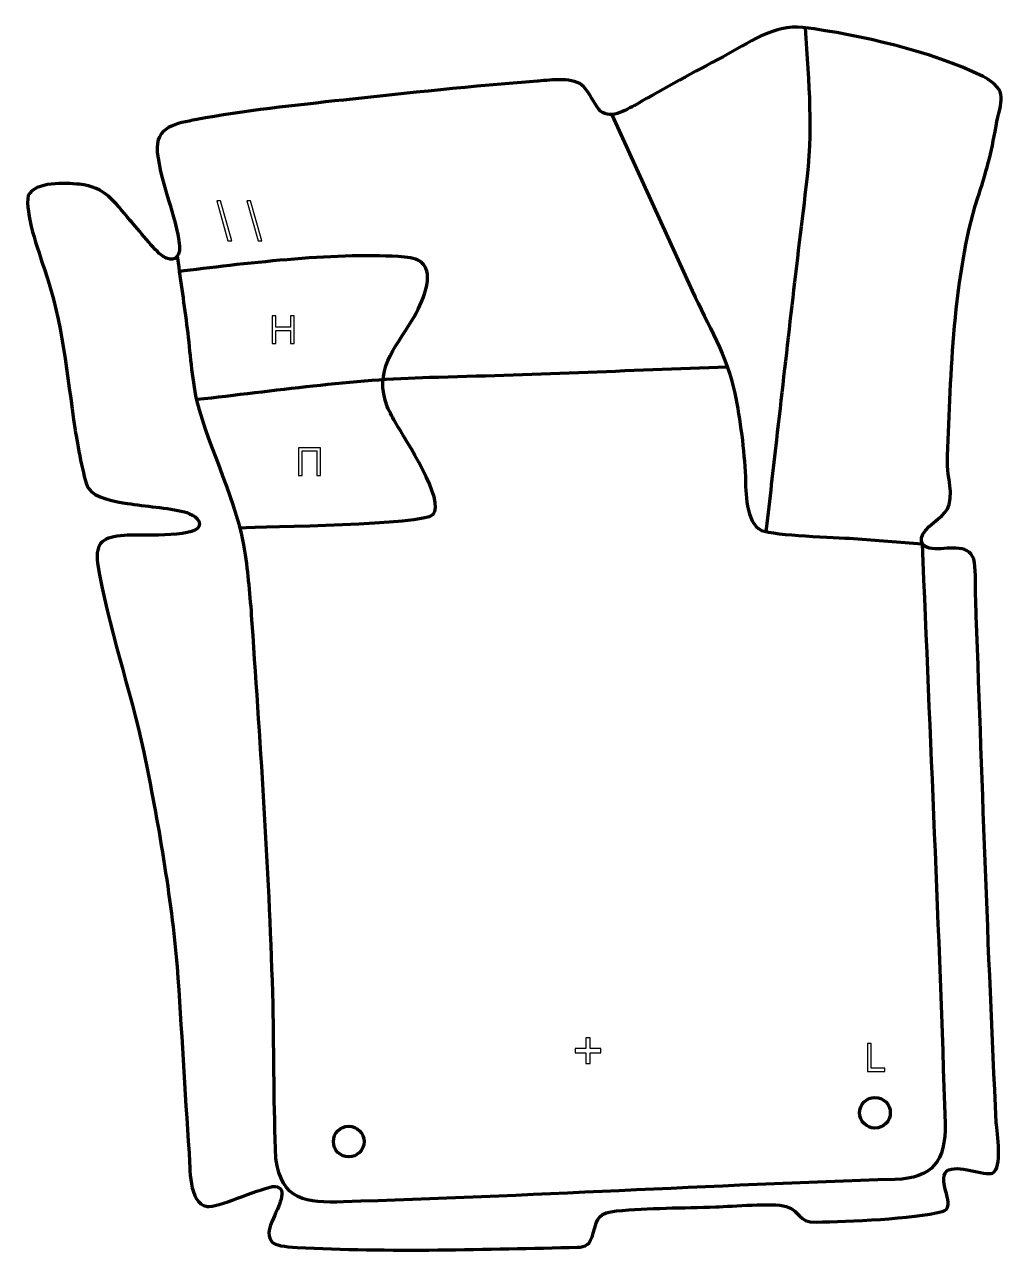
# Model space of a CAD drawing. Header units: millimetres. Extents: x -570 to 72, y 70 to 871.
import ezdxf

# ---------------------------------------------------------------- set-up
doc = ezdxf.new("R2010")
doc.units = ezdxf.units.MM
doc.header["$MEASUREMENT"] = 0
doc.layers.add('layer 2', color=7, linetype='Continuous')
doc.layers.add('layer 3', color=7, linetype='Continuous')

msp = doc.modelspace()

# ---------------------------------------------------------------- linework, layer by layer
at = {"layer": 'layer 2', "color": 142, "lineweight": 200}
for centre in [(-15.5984, 161.2608), (-358.4979, 142.4751)]:
    msp.add_ellipse(centre, major_axis=(0, 10), ratio=1, dxfattribs=at)
at = {"layer": 'layer 2', "color": 142, "lineweight": 158}
for points, knots in [([(-61.0671, 868.473), (-58.7138, 831.0062), (-55.8553, 802.411), (-60.5638, 764.5155), (-60.5638, 764.5155), (-67.3896, 709.5795), (-73.5233, 654.6439), (-79.8141, 599.6501), (-79.8141, 599.6501), (-82.0303, 580.2838), (-84.2464, 560.9174), (-86.4626, 541.5511), (-86.4626, 541.5511), (-86.4626, 541.5511), (-86.6331, 540.0614), (-86.6331, 540.0614)], [0, 0, 0, 0, 0.2, 0.2, 0.2, 0.2, 0.4, 0.4, 0.4, 0.4, 0.6, 0.6, 0.6, 0.6, 1, 1, 1, 1]), ([(-186.9203, 811.1442), (-186.9203, 811.1442), (-134.7968, 696.9763), (-134.7968, 696.9763), (-134.7968, 696.9763), (-124.5413, 675.1975), (-111.8311, 653.9753), (-106.9294, 630.1671), (-106.9294, 630.1671), (-103.3968, 613.008), (-100.8018, 593.3921), (-100.0431, 575.8364), (-100.0431, 575.8364), (-99.748, 565.9849), (-99.9289, 545.8566), (-89.5907, 540.867), (-89.5907, 540.867), (-80.5781, 537.366), (-41.7593, 536.3949), (-29.529, 535.4933), (-29.529, 535.4933), (-14.6417, 534.3674), (0.2478, 533.2719), (15.1366, 532.166), (15.1366, 532.166), (20.2786, 406.2353), (26.2032, 280.3287), (30.0449, 154.349), (30.0449, 154.349), (30.7965, 129.703), (21.4687, 118.5295), (-2.4841, 117.793), (-2.4841, 117.793), (-122.3119, 114.1064), (-242.0115, 106.8183), (-361.8859, 103.1848), (-361.8859, 103.1848), (-386.0671, 102.4549), (-402.3004, 103.7591), (-405.8924, 131.525), (-405.8924, 131.525), (-407.4145, 164.3714), (-407.0151, 198.808), (-407.8267, 231.9086), (-407.8267, 231.9086), (-409.8523, 314.4096), (-415.851, 397.6573), (-421.3409, 479.9953), (-421.3409, 479.9953), (-422.3462, 495.0729), (-423.6528, 509.9571), (-425.6953, 524.9358), (-425.6953, 524.9358), (-430.5782, 559.6369), (-448.877, 591.6366), (-457.4571, 625.8164), (-457.4571, 625.8164), (-460.5486, 640.5011), (-461.6767, 657.1668), (-463.5249, 672.2098), (-463.5249, 672.2098), (-465.5315, 687.5434), (-467.7489, 702.8506), (-469.8448, 718.1725), (-469.8448, 718.1725), (-469.8448, 718.1725), (-470.0474, 719.6607), (-470.0474, 719.6607)], [0, 0, 0, 0, 0.05555556, 0.05555556, 0.05555556, 0.05555556, 0.11111111, 0.11111111, 0.11111111, 0.11111111, 0.16666667, 0.16666667, 0.16666667, 0.16666667, 0.22222222, 0.22222222, 0.22222222, 0.22222222, 0.27777778, 0.27777778, 0.27777778, 0.27777778, 0.33333333, 0.33333333, 0.33333333, 0.33333333, 0.38888889, 0.38888889, 0.38888889, 0.38888889, 0.44444444, 0.44444444, 0.44444444, 0.44444444, 0.5, 0.5, 0.5, 0.5, 0.55555556, 0.55555556, 0.55555556, 0.55555556, 0.61111111, 0.61111111, 0.61111111, 0.61111111, 0.66666667, 0.66666667, 0.66666667, 0.66666667, 0.72222222, 0.72222222, 0.72222222, 0.72222222, 0.77777778, 0.77777778, 0.77777778, 0.77777778, 0.83333333, 0.83333333, 0.83333333, 0.83333333, 0.88888889, 0.88888889, 0.88888889, 0.88888889, 1, 1, 1, 1]), ([(-429.3554, 542.5753), (-412.7171, 543.2401), (-309.9212, 544.7304), (-303.5134, 551.098), (-303.5134, 551.098), (-294.9274, 559.6301), (-322.3261, 601.3077), (-327.4042, 610.1167), (-327.4042, 610.1167), (-329.5412, 613.8237), (-331.675, 617.555), (-333.3344, 621.5053), (-333.3344, 621.5053), (-342.3553, 645.0898), (-328.7117, 658.8048), (-317.3407, 677.5438), (-317.3407, 677.5438), (-313.3981, 684.3262), (-310.4495, 690.2879), (-308.2084, 697.8447), (-308.2084, 697.8447), (-304.3113, 714.0856), (-311.6791, 718.1434), (-321.975, 718.9697), (-321.975, 718.9697), (-364.1591, 722.3554), (-423.4035, 715.1064), (-465.7144, 709.9937), (-465.7144, 709.9937), (-465.7144, 709.9937), (-467.2056, 709.814), (-467.2056, 709.814), (-467.2056, 709.814), (-467.2056, 709.814), (-468.6829, 709.6362), (-468.6829, 709.6362)], [0, 0, 0, 0, 0.1, 0.1, 0.1, 0.1, 0.2, 0.2, 0.2, 0.2, 0.3, 0.3, 0.3, 0.3, 0.4, 0.4, 0.4, 0.4, 0.5, 0.5, 0.5, 0.5, 0.6, 0.6, 0.6, 0.6, 0.7, 0.7, 0.7, 0.7, 0.8, 0.8, 0.8, 0.8, 1, 1, 1, 1]), ([(-457.3352, 626.2648), (-407.5049, 631.7311), (-355.5958, 639.4488), (-305.7999, 640.6506), (-305.7999, 640.6506), (-241.1881, 642.2099), (-176.4395, 645.1801), (-111.8204, 647.4891)], [0, 0, 0, 0, 0.33333333, 0.33333333, 0.33333333, 0.33333333, 1, 1, 1, 1])]:
    msp.add_open_spline(points, degree=3, knots=knots, dxfattribs=at)
at = {"layer": 'layer 2', "color": 142}
for points, knots in [([(-437.1934, 729.4974), (-437.1934, 729.4974), (-444.4959, 755.6029), (-444.4959, 755.6029), (-444.4959, 755.6029), (-444.4959, 755.6029), (-442.0147, 755.6029), (-442.0147, 755.6029), (-442.0147, 755.6029), (-442.0147, 755.6029), (-434.7122, 729.4974), (-434.7122, 729.4974), (-434.7122, 729.4974), (-434.7122, 729.4974), (-437.1934, 729.4974), (-437.1934, 729.4974)], [0, 0, 0, 0, 0.2, 0.2, 0.2, 0.2, 0.4, 0.4, 0.4, 0.4, 0.6, 0.6, 0.6, 0.6, 1, 1, 1, 1]), ([(-417.5908, 729.4974), (-417.5908, 729.4974), (-424.8933, 755.6029), (-424.8933, 755.6029), (-424.8933, 755.6029), (-424.8933, 755.6029), (-422.4121, 755.6029), (-422.4121, 755.6029), (-422.4121, 755.6029), (-422.4121, 755.6029), (-415.1096, 729.4974), (-415.1096, 729.4974), (-415.1096, 729.4974), (-415.1096, 729.4974), (-417.5908, 729.4974), (-417.5908, 729.4974)], [0, 0, 0, 0, 0.2, 0.2, 0.2, 0.2, 0.4, 0.4, 0.4, 0.4, 0.6, 0.6, 0.6, 0.6, 1, 1, 1, 1]), ([(-408.3397, 662.5486), (-408.3397, 662.5486), (-408.3397, 680.735), (-408.3397, 680.735), (-408.3397, 680.735), (-408.3397, 680.735), (-405.9267, 680.735), (-405.9267, 680.735), (-405.9267, 680.735), (-405.9267, 680.735), (-405.9267, 673.242), (-405.9267, 673.242), (-405.9267, 673.242), (-405.9267, 673.242), (-396.5287, 673.242), (-396.5287, 673.242), (-396.5287, 673.242), (-396.5287, 673.242), (-396.5287, 680.735), (-396.5287, 680.735), (-396.5287, 680.735), (-396.5287, 680.735), (-394.1157, 680.735), (-394.1157, 680.735), (-394.1157, 680.735), (-394.1157, 680.735), (-394.1157, 662.5486), (-394.1157, 662.5486), (-394.1157, 662.5486), (-394.1157, 662.5486), (-396.5287, 662.5486), (-396.5287, 662.5486), (-396.5287, 662.5486), (-396.5287, 662.5486), (-396.5287, 671.1084), (-396.5287, 671.1084), (-396.5287, 671.1084), (-396.5287, 671.1084), (-405.9267, 671.1084), (-405.9267, 671.1084), (-405.9267, 671.1084), (-405.9267, 671.1084), (-405.9267, 662.5486), (-405.9267, 662.5486), (-405.9267, 662.5486), (-405.9267, 662.5486), (-408.3397, 662.5486), (-408.3397, 662.5486)], [0, 0, 0, 0, 0.07692308, 0.07692308, 0.07692308, 0.07692308, 0.15384615, 0.15384615, 0.15384615, 0.15384615, 0.23076923, 0.23076923, 0.23076923, 0.23076923, 0.30769231, 0.30769231, 0.30769231, 0.30769231, 0.38461538, 0.38461538, 0.38461538, 0.38461538, 0.46153846, 0.46153846, 0.46153846, 0.46153846, 0.53846154, 0.53846154, 0.53846154, 0.53846154, 0.61538462, 0.61538462, 0.61538462, 0.61538462, 0.69230769, 0.69230769, 0.69230769, 0.69230769, 0.76923077, 0.76923077, 0.76923077, 0.76923077, 0.84615385, 0.84615385, 0.84615385, 0.84615385, 1, 1, 1, 1]), ([(-391.1674, 594.7455), (-391.1674, 594.7455), (-376.8926, 594.7455), (-376.8926, 594.7455), (-376.8926, 594.7455), (-376.8926, 594.7455), (-376.8926, 576.5591), (-376.8926, 576.5591), (-376.8926, 576.5591), (-376.8926, 576.5591), (-379.3056, 576.5591), (-379.3056, 576.5591), (-379.3056, 576.5591), (-379.3056, 576.5591), (-379.3056, 592.6119), (-379.3056, 592.6119), (-379.3056, 592.6119), (-379.3056, 592.6119), (-388.7544, 592.6119), (-388.7544, 592.6119), (-388.7544, 592.6119), (-388.7544, 592.6119), (-388.7544, 576.5591), (-388.7544, 576.5591), (-388.7544, 576.5591), (-388.7544, 576.5591), (-391.1674, 576.5591), (-391.1674, 576.5591), (-391.1674, 576.5591), (-391.1674, 576.5591), (-391.1674, 594.7455), (-391.1674, 594.7455)], [0, 0, 0, 0, 0.11111111, 0.11111111, 0.11111111, 0.11111111, 0.22222222, 0.22222222, 0.22222222, 0.22222222, 0.33333333, 0.33333333, 0.33333333, 0.33333333, 0.44444444, 0.44444444, 0.44444444, 0.44444444, 0.55555556, 0.55555556, 0.55555556, 0.55555556, 0.66666667, 0.66666667, 0.66666667, 0.66666667, 0.77777778, 0.77777778, 0.77777778, 0.77777778, 1, 1, 1, 1]), ([(-203.9902, 193.3985), (-203.9902, 193.3985), (-203.9902, 200.313), (-203.9902, 200.313), (-203.9902, 200.313), (-203.9902, 200.313), (-210.8693, 200.313), (-210.8693, 200.313), (-210.8693, 200.313), (-210.8693, 200.313), (-210.8693, 203.2058), (-210.8693, 203.2058), (-210.8693, 203.2058), (-210.8693, 203.2058), (-203.9902, 203.2058), (-203.9902, 203.2058), (-203.9902, 203.2058), (-203.9902, 203.2058), (-203.9902, 210.0849), (-203.9902, 210.0849), (-203.9902, 210.0849), (-203.9902, 210.0849), (-201.0621, 210.0849), (-201.0621, 210.0849), (-201.0621, 210.0849), (-201.0621, 210.0849), (-201.0621, 203.2058), (-201.0621, 203.2058), (-201.0621, 203.2058), (-201.0621, 203.2058), (-194.1829, 203.2058), (-194.1829, 203.2058), (-194.1829, 203.2058), (-194.1829, 203.2058), (-194.1829, 200.313), (-194.1829, 200.313), (-194.1829, 200.313), (-194.1829, 200.313), (-201.0621, 200.313), (-201.0621, 200.313), (-201.0621, 200.313), (-201.0621, 200.313), (-201.0621, 193.3985), (-201.0621, 193.3985), (-201.0621, 193.3985), (-201.0621, 193.3985), (-203.9902, 193.3985), (-203.9902, 193.3985)], [0, 0, 0, 0, 0.07692308, 0.07692308, 0.07692308, 0.07692308, 0.15384615, 0.15384615, 0.15384615, 0.15384615, 0.23076923, 0.23076923, 0.23076923, 0.23076923, 0.30769231, 0.30769231, 0.30769231, 0.30769231, 0.38461538, 0.38461538, 0.38461538, 0.38461538, 0.46153846, 0.46153846, 0.46153846, 0.46153846, 0.53846154, 0.53846154, 0.53846154, 0.53846154, 0.61538462, 0.61538462, 0.61538462, 0.61538462, 0.69230769, 0.69230769, 0.69230769, 0.69230769, 0.76923077, 0.76923077, 0.76923077, 0.76923077, 0.84615385, 0.84615385, 0.84615385, 0.84615385, 1, 1, 1, 1]), ([(-20.4828, 188.217), (-20.4828, 188.217), (-20.4828, 206.4034), (-20.4828, 206.4034), (-20.4828, 206.4034), (-20.4828, 206.4034), (-18.0698, 206.4034), (-18.0698, 206.4034), (-18.0698, 206.4034), (-18.0698, 206.4034), (-18.0698, 190.3506), (-18.0698, 190.3506), (-18.0698, 190.3506), (-18.0698, 190.3506), (-9.129, 190.3506), (-9.129, 190.3506), (-9.129, 190.3506), (-9.129, 190.3506), (-9.129, 188.217), (-9.129, 188.217), (-9.129, 188.217), (-9.129, 188.217), (-20.4828, 188.217), (-20.4828, 188.217)], [0, 0, 0, 0, 0.14285714, 0.14285714, 0.14285714, 0.14285714, 0.28571429, 0.28571429, 0.28571429, 0.28571429, 0.42857143, 0.42857143, 0.42857143, 0.42857143, 0.57142857, 0.57142857, 0.57142857, 0.57142857, 0.71428571, 0.71428571, 0.71428571, 0.71428571, 1, 1, 1, 1])]:
    msp.add_open_spline(points, degree=3, knots=knots, dxfattribs=at)
at = {"layer": 'layer 3', "color": 242, "lineweight": 158}
msp.add_open_spline([(-234.9473, 833.6546), (-226.7384, 834.3709), (-211.4604, 836.4374), (-205.2245, 830.0098), (-205.2245, 830.0098), (-200.8942, 824.8102), (-199.132, 819.8505), (-195.6653, 815.5045), (-195.6653, 815.5045), (-189.3004, 807.5253), (-177.8408, 814.7443), (-171.0374, 818.5182), (-171.0374, 818.5182), (-151.9503, 829.129), (-133.8785, 839.4947), (-114.4062, 849.5658), (-114.4062, 849.5658), (-98.5033, 858.268), (-81.5571, 870.5258), (-62.548, 868.674), (-62.548, 868.674), (-24.3997, 863.5516), (20.1155, 853.3641), (54.8916, 836.7329), (54.8916, 836.7329), (72.0161, 827.1753), (66.3238, 821.2471), (63.3227, 804.232), (63.3227, 804.232), (60.1373, 786.2536), (57.0259, 774.3687), (51.1129, 757.1004), (51.1129, 757.1004), (35.477, 706.0635), (33.8082, 642.9432), (31.6493, 589.5132), (31.6493, 589.5132), (31.2329, 579.2086), (32.7184, 575.742), (33.6491, 566.2825), (33.6491, 566.2825), (33.885, 551.9713), (28.2863, 551.3372), (19.6509, 543.3131), (19.6509, 543.3131), (12.6985, 536.8528), (11.9339, 529.0415), (23.5314, 528.7231), (23.5314, 528.7231), (33.2819, 528.7722), (47.2915, 532.7501), (49.2708, 519.7384), (49.2708, 519.7384), (50.1766, 513.783), (49.8309, 502.4613), (50.0684, 495.7561), (50.0684, 495.7561), (54.082, 382.2061), (57.9122, 268.398), (63.4447, 154.9227), (63.4447, 154.9227), (63.7904, 147.8339), (67.9926, 125.0892), (60.9047, 121.9866), (60.9047, 121.9866), (55.7921, 119.7486), (37.9035, 128.1854), (31.1732, 123.3309), (31.1732, 123.3309), (24.233, 116.4104), (38.6121, 99.5915), (28.2142, 96.8995), (28.2142, 96.8995), (9.0745, 91.9444), (-32.7001, 90.5251), (-53.9507, 90.0323), (-53.9507, 90.0323), (-66.3497, 89.81), (-63.19, 96.9082), (-73.5416, 100.2223), (-73.5416, 100.2223), (-82.7417, 102.7192), (-108.1041, 100.2696), (-119.3397, 99.8886), (-119.3397, 99.8886), (-140.4634, 99.2204), (-163.0636, 99.2984), (-183.9678, 97.2569), (-183.9678, 97.2569), (-195.2658, 96.1536), (-196.6113, 93.0723), (-199.1465, 82.8094), (-199.1465, 82.8094), (-201.0564, 75.0777), (-204.3769, 73.714), (-209.4084, 73.6069), (-209.4084, 73.6069), (-267.4311, 72.3713), (-333.2659, 70.2193), (-392.1385, 73.4739), (-392.1385, 73.4739), (-400.2097, 73.9201), (-406.6405, 74.9183), (-408.4637, 76.9635), (-408.4637, 76.9635), (-412.9159, 81.9578), (-409.0506, 89.1679), (-406.6139, 94.6068), (-406.6139, 94.6068), (-404.2284, 100.1418), (-396.8028, 114.4795), (-408.4762, 113.0982), (-408.4762, 113.0982), (-418.074, 111.1267), (-444.667, 99.175), (-450.7318, 100.1729), (-450.7318, 100.1729), (-463.1124, 102.2099), (-461.8342, 126.0433), (-462.451, 135.1786), (-462.451, 135.1786), (-465.4691, 175.5913), (-467.3773, 216.0766), (-470.2853, 256.4995), (-470.2853, 256.4995), (-474.2283, 302.0478), (-482.7563, 351.3363), (-491.9797, 396.1876), (-491.9797, 396.1876), (-500.8214, 436.8684), (-515.3911, 478.9027), (-522.1188, 519.4368), (-522.1188, 519.4368), (-523.9953, 533.352), (-518.0259, 536.6156), (-504.7368, 537.5576), (-504.7368, 537.5576), (-496.2058, 538.0538), (-459.2537, 535.9235), (-456.1067, 543.3937), (-456.1067, 543.3937), (-454.0123, 548.3653), (-461.6754, 551.9758), (-465.5368, 552.9187), (-465.5368, 552.9187), (-476.5781, 555.6151), (-491.0693, 556.5117), (-502.7072, 558.3994), (-502.7072, 558.3994), (-509.4702, 559.5444), (-524.7661, 561.9014), (-528.1757, 568.4815), (-528.1757, 568.4815), (-531.63, 575.1478), (-535.3147, 597.6932), (-536.7417, 606.1778), (-536.7417, 606.1778), (-542.4733, 643.963), (-544.3467, 674.8496), (-556.9754, 711.7886), (-556.9754, 711.7886), (-560.7343, 722.7835), (-569.7019, 748.1912), (-567.3021, 759.0389), (-567.3021, 759.0389), (-562.8124, 768.4757), (-542.8853, 767.1702), (-534.2007, 766.4208), (-534.2007, 766.4208), (-516.3041, 764.3987), (-511.7675, 755.3623), (-500.8561, 742.8599), (-500.8561, 742.8599), (-495.5264, 737.0914), (-485.0528, 723.2243), (-479.6855, 719.6044), (-479.6855, 719.6044), (-473.0104, 715.1025), (-468.4603, 717.972), (-468.6781, 726.1353), (-468.6781, 726.1353), (-470.9559, 745.8446), (-481.2014, 767.422), (-483.1968, 787.1207), (-483.1968, 787.1207), (-484.9449, 804.3781), (-470.6321, 806.0806), (-457.4988, 808.5732), (-457.4988, 808.5732), (-426.9303, 814.3749), (-392.9056, 817.9315), (-361.8987, 821.3463), (-361.8987, 821.3463), (-320.1139, 825.9479), (-277.4185, 830.3933), (-235.4987, 833.6123), (-235.4987, 833.6123), (-235.4987, 833.6123), (-234.9473, 833.6546), (-234.9473, 833.6546)], degree=3, knots=[0, 0, 0, 0, 0.01960784, 0.01960784, 0.01960784, 0.01960784, 0.03921569, 0.03921569, 0.03921569, 0.03921569, 0.05882353, 0.05882353, 0.05882353, 0.05882353, 0.07843137, 0.07843137, 0.07843137, 0.07843137, 0.09803922, 0.09803922, 0.09803922, 0.09803922, 0.11764706, 0.11764706, 0.11764706, 0.11764706, 0.1372549, 0.1372549, 0.1372549, 0.1372549, 0.15686275, 0.15686275, 0.15686275, 0.15686275, 0.17647059, 0.17647059, 0.17647059, 0.17647059, 0.19607843, 0.19607843, 0.19607843, 0.19607843, 0.21568627, 0.21568627, 0.21568627, 0.21568627, 0.23529412, 0.23529412, 0.23529412, 0.23529412, 0.25490196, 0.25490196, 0.25490196, 0.25490196, 0.2745098, 0.2745098, 0.2745098, 0.2745098, 0.29411765, 0.29411765, 0.29411765, 0.29411765, 0.31372549, 0.31372549, 0.31372549, 0.31372549, 0.33333333, 0.33333333, 0.33333333, 0.33333333, 0.35294118, 0.35294118, 0.35294118, 0.35294118, 0.37254902, 0.37254902, 0.37254902, 0.37254902, 0.39215686, 0.39215686, 0.39215686, 0.39215686, 0.41176471, 0.41176471, 0.41176471, 0.41176471, 0.43137255, 0.43137255, 0.43137255, 0.43137255, 0.45098039, 0.45098039, 0.45098039, 0.45098039, 0.47058824, 0.47058824, 0.47058824, 0.47058824, 0.49019608, 0.49019608, 0.49019608, 0.49019608, 0.50980392, 0.50980392, 0.50980392, 0.50980392, 0.52941176, 0.52941176, 0.52941176, 0.52941176, 0.54901961, 0.54901961, 0.54901961, 0.54901961, 0.56862745, 0.56862745, 0.56862745, 0.56862745, 0.58823529, 0.58823529, 0.58823529, 0.58823529, 0.60784314, 0.60784314, 0.60784314, 0.60784314, 0.62745098, 0.62745098, 0.62745098, 0.62745098, 0.64705882, 0.64705882, 0.64705882, 0.64705882, 0.66666667, 0.66666667, 0.66666667, 0.66666667, 0.68627451, 0.68627451, 0.68627451, 0.68627451, 0.70588235, 0.70588235, 0.70588235, 0.70588235, 0.7254902, 0.7254902, 0.7254902, 0.7254902, 0.74509804, 0.74509804, 0.74509804, 0.74509804, 0.76470588, 0.76470588, 0.76470588, 0.76470588, 0.78431373, 0.78431373, 0.78431373, 0.78431373, 0.80392157, 0.80392157, 0.80392157, 0.80392157, 0.82352941, 0.82352941, 0.82352941, 0.82352941, 0.84313725, 0.84313725, 0.84313725, 0.84313725, 0.8627451, 0.8627451, 0.8627451, 0.8627451, 0.88235294, 0.88235294, 0.88235294, 0.88235294, 0.90196078, 0.90196078, 0.90196078, 0.90196078, 0.92156863, 0.92156863, 0.92156863, 0.92156863, 0.94117647, 0.94117647, 0.94117647, 0.94117647, 0.96078431, 0.96078431, 0.96078431, 0.96078431, 1, 1, 1, 1], dxfattribs=at)

doc.saveas('drawing.dxf')
